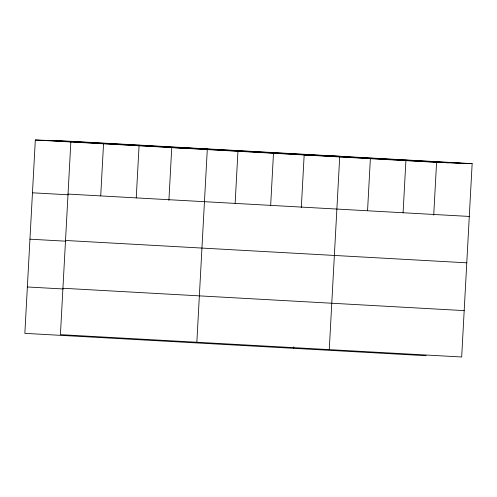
<?xml version="1.0" encoding="UTF-8"?>
<svg xmlns="http://www.w3.org/2000/svg" width="497" height="497" viewBox="0 0 497 497"><rect width="100%" height="100%" fill="white"/><g stroke="black" fill="none" stroke-linecap="round" stroke-linejoin="round"><path stroke-width="0.75" d="M70.891 141.291L60.417 334.649L461.676 356.995L472.15 163.643L70.891 141.291L35.324 140.005L24.85 333.357L426.109 355.709M100.717 195.837L103.538 143.807M136.246 197.893L139.104 145.093M168.893 200.403L171.751 147.603L207.317 148.895L196.849 342.247M235.137 203.323L237.957 151.293M270.666 205.379L273.524 152.579M293.696 348.329L293.777 346.788M301.306 207.777L304.164 154.977L339.737 156.269L329.262 349.621M367.556 210.697L370.371 158.667M403.086 212.753L405.943 159.953M433.719 215.151L436.583 162.351L472.15 163.643M59.155 140.868L460.415 163.215M47.06 140.434L448.319 162.78M35.324 140.005L436.583 162.351M68.033 194.091L469.292 216.437M32.46 192.805L68.12 194.787M65.517 240.473L466.776 262.82M29.95 239.187L65.61 241.175M62.933 288.266L464.192 310.613M27.36 286.974L63.02 288.962"/></g></svg>
